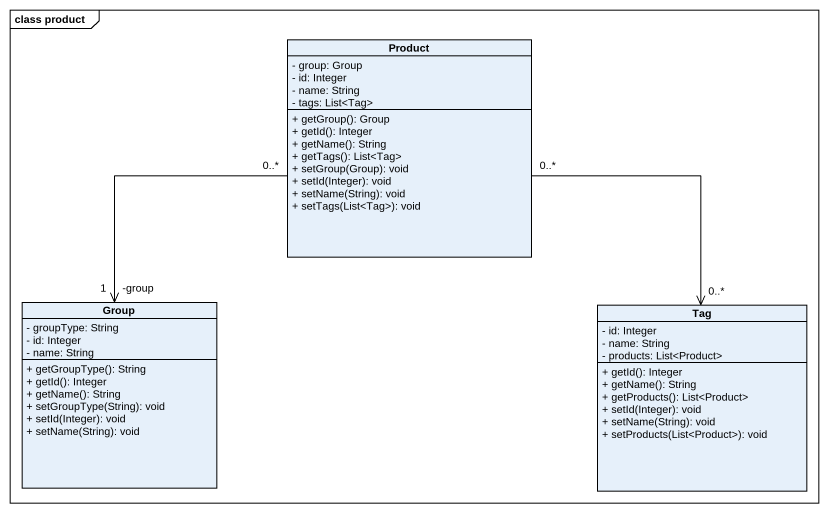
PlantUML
@startuml
mainframe class product
hide circle
hide empty members
skinparam classAttributeIconSize 0
class Product {
  - group: Group
  - id: Integer
  - name: String
  - tags: List<Tag>
  + getGroup(): Group
  + getId(): Integer
  + getName(): String
  + getTags(): List<Tag>
  + setGroup(Group): void
  + setId(Integer): void
  + setName(String): void
  + setTags(List<Tag>): void
}
class "Group" as Group_ {
  - groupType: String
  - id: Integer
  - name: String
  + getGroupType(): String
  + getId(): Integer
  + getName(): String
  + setGroupType(String): void
  + setId(Integer): void
  + setName(String): void
}
class Tag {
  - id: Integer
  - name: String
  - products: List<Product>
  + getId(): Integer
  + getName(): String
  + getProducts(): List<Product>
  + setId(Integer): void
  + setName(String): void
  + setProducts(List<Product>): void
}
Product "0..*" --> "-group\n1" Group_
Product "0..*" --> "0..*" Tag
@enduml
